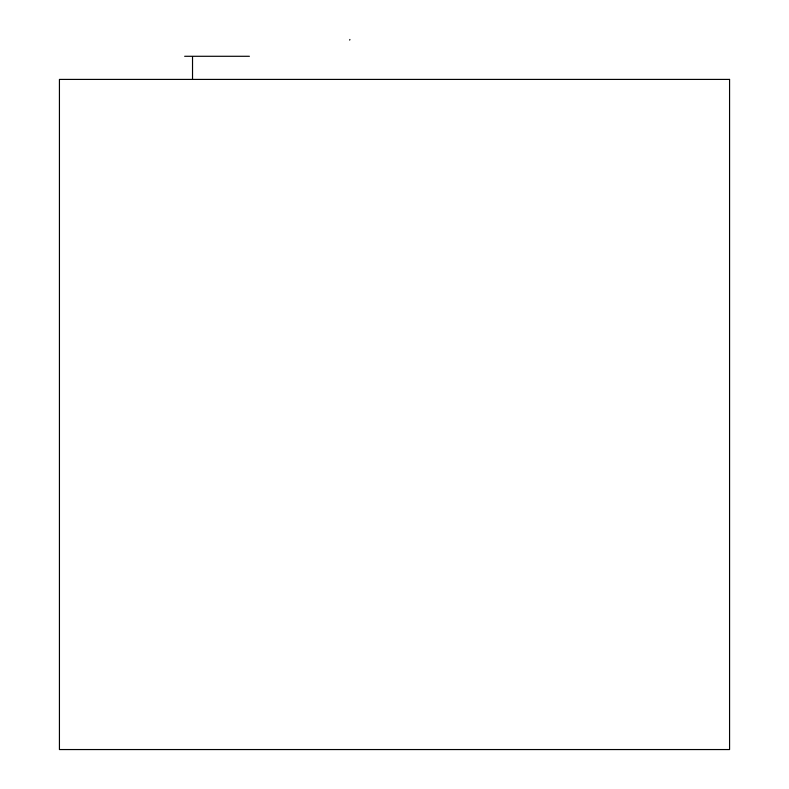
<?xml version="1.0" encoding="UTF-8"?>
<svg xmlns="http://www.w3.org/2000/svg" width="789" height="789" viewBox="0 0 789 789"><rect width="100%" height="100%" fill="white"/><g stroke="black" fill="none" stroke-linecap="round" stroke-linejoin="round"><path stroke-width="1.18" d="M349.675 40.121L349.902 39.45M184.646 56.285L249.403 56.285M192.526 56.788L192.526 79.413M729.569 79.413L59.431 79.413L59.431 749.55L729.569 749.55L729.569 79.413"/></g></svg>
